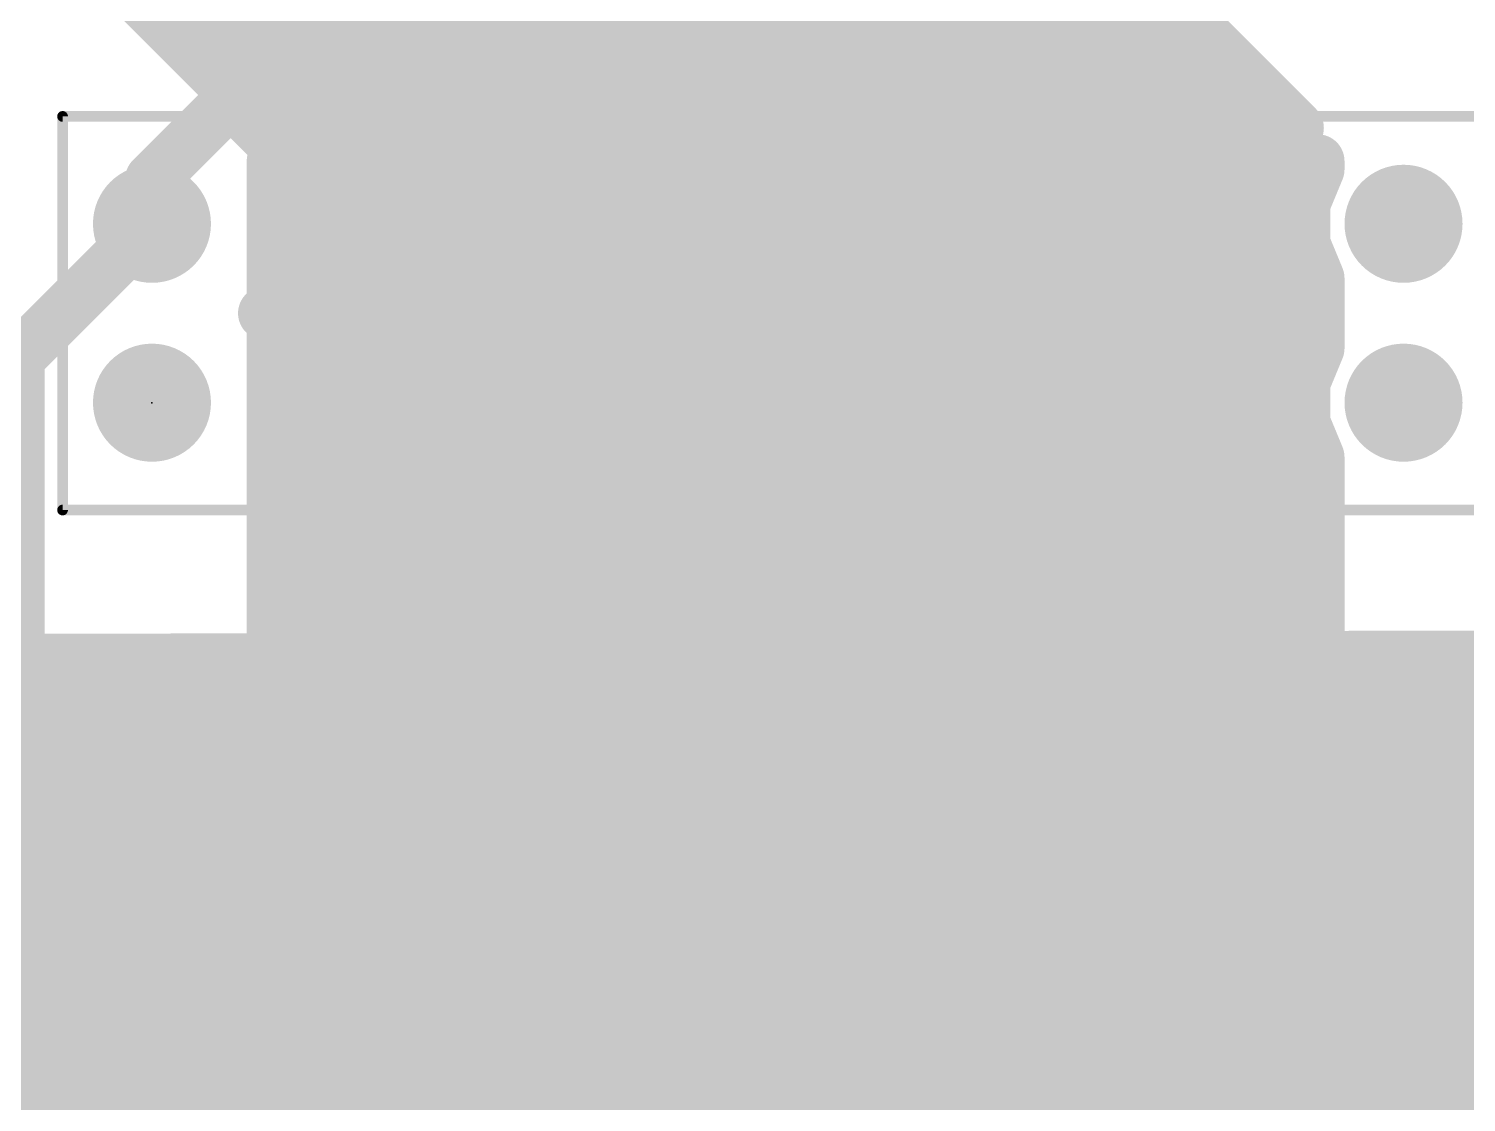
# Model space of a CAD drawing. Extents: x 0 to 6.01, y 0 to 3.
# Drawn here: x 1.206 to 2.01, y 1.065 to 1.665 of the extents above; entities that cross this region are included whole.
import ezdxf

# ---------------------------------------------------------------- set-up
doc = ezdxf.new("R2010")
doc.units = 0
for name, color, linetype in [('1', 12, 'CONTINUOUS'), ('16', 132, 'CONTINUOUS'), ('17', 110, 'CONTINUOUS'), ('21', 253, 'CONTINUOUS'), ('23', 53, 'CONTINUOUS')]:
    doc.layers.add(name, color=color, linetype=linetype)

# ---------------------------------------------------------------- blocks, each defined once
blk = doc.blocks.new('ROUNDP')
at = {"const_width": 0.5}
blk.add_lwpolyline([(0, -0.25, 1), (0, 0.25, 1), (0, -0.25)], format="xyb", dxfattribs=at)

msp = doc.modelspace()

# ---------------------------------------------------------------- linework, layer by layer
at = {"layer": '1', "const_width": 0.03}
for points in [[(1.384, 1.69), (1.275, 1.581)], [(1.343, 1.275), (1.343, 1.591)], [(1.343, 1.591), (1.927, 1.591)], [(1.343, 1.59), (1.927, 1.59)], [(1.927, 1.586453), (1.919, 1.567139)], [(1.927, 1.591), (1.927, 1.586453)], [(1.275, 1.581), (1.275, 1.556)], [(1.919, 1.567139), (1.919, 1.544861)], [(1.275, 1.556), (1.2, 1.481)], [(1.343, 1.56), (1.919, 1.56)], [(1.919, 1.544861), (1.927, 1.525547)], [(1.343, 1.53), (1.925156, 1.53)], [(1.927, 1.525547), (1.927, 1.486453)], [(1.343, 1.5), (1.927, 1.5)], [(1.2, 1.481), (1.2, 1.275)], [(1.927, 1.486453), (1.919, 1.467139)], [(1.343, 1.47), (1.920185, 1.47)], [(1.919, 1.467139), (1.919, 1.444861)], [(1.919, 1.444861), (1.927, 1.425547)], [(1.343, 1.44), (1.921013, 1.44)], [(1.927, 1.425547), (1.927, 1.304)], [(1.343, 1.41), (1.927, 1.41)], [(1.343, 1.38), (1.927, 1.38)], [(1.343, 1.35), (1.927, 1.35)], [(1.343, 1.32), (1.927, 1.32)], [(1.927, 1.304), (2.45, 0.781)], [(1.343, 1.29), (1.941, 1.29)], [(1.57252, 0.90248), (1.2, 1.275)], [(1.931, 0.687), (1.343, 1.275)], [(1.358, 1.26), (1.971, 1.26)], [(1.388, 1.23), (2.001, 1.23)], [(1.418, 1.2), (2.031, 1.2)], [(1.448, 1.17), (2.061, 1.17)], [(1.478, 1.14), (2.091, 1.14)], [(1.508, 1.11), (2.121, 1.11)], [(1.538, 1.08), (2.151, 1.08)], [(1.568, 1.05), (2.181, 1.05)]]:
    msp.add_lwpolyline(points, dxfattribs=at)
at = {"layer": '1', "const_width": 0.015}
for points in [[(1.3505, 1.591, 1), (1.3355, 1.591)], [(1.343, 1.5985, 1), (1.343, 1.5835)], [(1.343, 1.5975, 1), (1.343, 1.5825)], [(1.9345, 1.591, 1), (1.9195, 1.591)], [(1.933929, 1.583582, 1), (1.920071, 1.589323)], [(1.927, 1.5835, 1), (1.927, 1.5985)], [(1.927, 1.5825, 1), (1.927, 1.5975)], [(1.2825, 1.581, 1), (1.2675, 1.581)], [(1.269697, 1.586303, 1), (1.280303, 1.575697)], [(1.9195, 1.586453, 1), (1.9345, 1.586453)], [(1.9265, 1.567139, 1), (1.9115, 1.567139)], [(1.912071, 1.570009, 1), (1.925929, 1.564269)], [(1.280303, 1.550697, 1), (1.269697, 1.561303)], [(1.343, 1.5675, 1), (1.343, 1.5525)], [(1.919, 1.5525, 1), (1.919, 1.5675)], [(1.2675, 1.556, 1), (1.2825, 1.556)], [(1.925929, 1.547731, 1), (1.912071, 1.541991)], [(1.9115, 1.544861, 1), (1.9265, 1.544861)], [(1.343, 1.5375, 1), (1.343, 1.5225)], [(1.925156, 1.5225, 1), (1.925156, 1.5375)], [(1.9345, 1.525547, 1), (1.9195, 1.525547)], [(1.920071, 1.522677, 1), (1.933929, 1.528418)], [(1.343, 1.5075, 1), (1.343, 1.4925)], [(1.927, 1.4925, 1), (1.927, 1.5075)], [(1.2075, 1.481, 1), (1.1925, 1.481)], [(1.933929, 1.483582, 1), (1.920071, 1.489323)], [(1.194697, 1.486303, 1), (1.205303, 1.475697)], [(1.9195, 1.486453, 1), (1.9345, 1.486453)], [(1.343, 1.4775, 1), (1.343, 1.4625)], [(1.9265, 1.467139, 1), (1.9115, 1.467139)], [(1.920185, 1.4625, 1), (1.920185, 1.4775)], [(1.912071, 1.470009, 1), (1.925929, 1.464269)], [(1.925929, 1.447731, 1), (1.912071, 1.441991)], [(1.343, 1.4475, 1), (1.343, 1.4325)], [(1.9115, 1.444861, 1), (1.9265, 1.444861)], [(1.921013, 1.4325, 1), (1.921013, 1.4475)], [(1.9345, 1.425547, 1), (1.9195, 1.425547)], [(1.920071, 1.422677, 1), (1.933929, 1.428418)], [(1.343, 1.4175, 1), (1.343, 1.4025)], [(1.927, 1.4025, 1), (1.927, 1.4175)], [(1.343, 1.3875, 1), (1.343, 1.3725)], [(1.927, 1.3725, 1), (1.927, 1.3875)], [(1.343, 1.3575, 1), (1.343, 1.3425)], [(1.927, 1.3425, 1), (1.927, 1.3575)], [(1.343, 1.3275, 1), (1.343, 1.3125)], [(1.927, 1.3125, 1), (1.927, 1.3275)], [(1.932303, 1.309303, 1), (1.921697, 1.298697)], [(1.9195, 1.304, 1), (1.9345, 1.304)], [(1.343, 1.2975, 1), (1.343, 1.2825)], [(1.941, 1.2825, 1), (1.941, 1.2975)], [(1.205303, 1.280303, 1), (1.194697, 1.269697)], [(1.348303, 1.280303, 1), (1.337697, 1.269697)], [(1.1925, 1.275, 1), (1.2075, 1.275)], [(1.3355, 1.275, 1), (1.3505, 1.275)], [(1.358, 1.2675, 1), (1.358, 1.2525)], [(1.971, 1.2525, 1), (1.971, 1.2675)], [(1.388, 1.2375, 1), (1.388, 1.2225)], [(2.001, 1.2225, 1), (2.001, 1.2375)], [(1.418, 1.2075, 1), (1.418, 1.1925)], [(1.448, 1.1775, 1), (1.448, 1.1625)], [(1.478, 1.1475, 1), (1.478, 1.1325)], [(1.508, 1.1175, 1), (1.508, 1.1025)], [(1.538, 1.0875, 1), (1.538, 1.0725)], [(1.568, 1.0575, 1), (1.568, 1.0425)]]:
    msp.add_lwpolyline(points, format="xyb", dxfattribs=at)
at = {"layer": '16', "const_width": 0.03}
for points in [[(1.115, 2.41), (1.915431, 1.609568)], [(1.325, 1.625), (0.775, 2.175)], [(1.27, 1.68), (1.845, 1.68)], [(1.3, 1.65), (1.875, 1.65)], [(1.325, 1.619137), (1.325, 1.625)], [(1.325, 1.62), (1.905, 1.62)], [(1.342821, 1.601316), (1.325, 1.619137)], [(1.915431, 1.609568), (1.907179, 1.601316)], [(1.355, 1.571913), (1.342821, 1.601316)], [(1.907179, 1.601316), (1.895, 1.571913)], [(1.347508, 1.59), (1.902492, 1.59)], [(1.355, 1.540087), (1.355, 1.571913)], [(1.895, 1.571913), (1.895, 1.540087)], [(1.355, 1.56), (1.895, 1.56)], [(1.342821, 1.510684), (1.355, 1.540087)], [(1.895, 1.540087), (1.907179, 1.510684)], [(1.350822, 1.53), (1.899178, 1.53)], [(1.338137, 1.506), (1.342821, 1.510684)], [(1.342821, 1.501316), (1.338137, 1.506)], [(1.907179, 1.510684), (1.911863, 1.506)], [(1.911863, 1.506), (1.907179, 1.501316)], [(1.355, 1.471913), (1.342821, 1.501316)], [(1.343366, 1.5), (1.906634, 1.5)], [(1.907179, 1.501316), (1.895, 1.471913)], [(1.355, 1.440087), (1.355, 1.471913)], [(1.355, 1.47), (1.895, 1.47)], [(1.895, 1.471913), (1.895, 1.440087)], [(1.349117, 1.425883), (1.355, 1.440087)], [(1.354964, 1.44), (1.895036, 1.44)], [(1.895, 1.440087), (1.900883, 1.425883)], [(1.35, 1.425), (1.349117, 1.425883)], [(1.9, 1.425), (1.35, 1.425)], [(1.900883, 1.425883), (1.9, 1.425)], [(0.405, 1.31), (2.615, 1.315)], [(0.105, 1.29), (3.27, 1.29)], [(0.105, 1.26), (3.27, 1.26)], [(0.105, 1.23), (3.27, 1.23)], [(0.105, 1.2), (3.27, 1.2)], [(0.105, 1.17), (3.27, 1.17)], [(0.105, 1.14), (3.265, 1.14)], [(0.105, 1.11), (3.235, 1.11)], [(0.105, 1.08), (3.205, 1.08)], [(0.105, 1.05), (3.175, 1.05)]]:
    msp.add_lwpolyline(points, dxfattribs=at)
at = {"layer": '16', "const_width": 0.015}
for points in [[(1.3, 1.6575, 1), (1.3, 1.6425)], [(1.875, 1.6425, 1), (1.875, 1.6575)], [(1.3325, 1.625, 1), (1.3175, 1.625)], [(1.325, 1.6275, 1), (1.325, 1.6125)], [(1.330303, 1.62444, 1), (1.319697, 1.613834)], [(1.319697, 1.619697, 1), (1.330303, 1.630303)], [(1.905, 1.6125, 1), (1.905, 1.6275)], [(1.3175, 1.619137, 1), (1.3325, 1.619137)], [(1.920735, 1.604265, 1), (1.910128, 1.614872)], [(1.34975, 1.604186, 1), (1.335892, 1.598446)], [(1.914108, 1.598446, 1), (1.90025, 1.604186)], [(1.910128, 1.604265, 1), (1.920735, 1.614872)], [(1.337517, 1.596013, 1), (1.348124, 1.60662)], [(1.901876, 1.60662, 1), (1.912483, 1.596013)], [(1.347508, 1.5975, 1), (1.347508, 1.5825)], [(1.902492, 1.5825, 1), (1.902492, 1.5975)], [(1.3625, 1.571913, 1), (1.3475, 1.571913)], [(1.9025, 1.571913, 1), (1.8875, 1.571913)], [(1.348071, 1.569043, 1), (1.361929, 1.574783)], [(1.888071, 1.574783, 1), (1.901929, 1.569043)], [(1.355, 1.5675, 1), (1.355, 1.5525)], [(1.895, 1.5525, 1), (1.895, 1.5675)], [(1.361929, 1.537217, 1), (1.348071, 1.542957)], [(1.901929, 1.542957, 1), (1.888071, 1.537217)], [(1.350822, 1.5375, 1), (1.350822, 1.5225)], [(1.3475, 1.540087, 1), (1.3625, 1.540087)], [(1.8875, 1.540087, 1), (1.9025, 1.540087)], [(1.899178, 1.5225, 1), (1.899178, 1.5375)], [(1.34344, 1.511303, 1), (1.332834, 1.500697)], [(1.335892, 1.513554, 1), (1.34975, 1.507813)], [(1.348124, 1.50538, 1), (1.337517, 1.515987)], [(1.912482, 1.515987, 1), (1.901876, 1.50538)], [(1.90025, 1.507813, 1), (1.914108, 1.513554)], [(1.917166, 1.500697, 1), (1.90656, 1.511303)], [(1.332834, 1.511303, 1), (1.34344, 1.500697)], [(1.34975, 1.504186, 1), (1.335892, 1.498446)], [(1.343366, 1.5075, 1), (1.343366, 1.4925)], [(1.337517, 1.496013, 1), (1.348124, 1.50662)], [(1.901876, 1.50662, 1), (1.912483, 1.496013)], [(1.914108, 1.498446, 1), (1.90025, 1.504186)], [(1.90656, 1.500697, 1), (1.917166, 1.511303)], [(1.906634, 1.4925, 1), (1.906634, 1.5075)], [(1.3625, 1.471913, 1), (1.3475, 1.471913)], [(1.355, 1.4775, 1), (1.355, 1.4625)], [(1.348071, 1.469043, 1), (1.361929, 1.474783)], [(1.9025, 1.471913, 1), (1.8875, 1.471913)], [(1.888071, 1.474783, 1), (1.901929, 1.469043)], [(1.895, 1.4625, 1), (1.895, 1.4775)], [(1.354964, 1.4475, 1), (1.354964, 1.4325)], [(1.3475, 1.440087, 1), (1.3625, 1.440087)], [(1.361929, 1.437217, 1), (1.348071, 1.442957)], [(1.901929, 1.442957, 1), (1.888071, 1.437217)], [(1.8875, 1.440087, 1), (1.9025, 1.440087)], [(1.895036, 1.4325, 1), (1.895036, 1.4475)], [(1.354419, 1.431187, 1), (1.343814, 1.42058)], [(1.35, 1.4325, 1), (1.35, 1.4175)], [(1.906187, 1.42058, 1), (1.89558, 1.431187)], [(1.9, 1.4175, 1), (1.9, 1.4325)], [(1.342187, 1.428754, 1), (1.356046, 1.423013)], [(1.344697, 1.419696, 1), (1.355303, 1.430304)], [(1.894697, 1.430303, 1), (1.905303, 1.419697)], [(1.893954, 1.423013, 1), (1.907812, 1.428754)]]:
    msp.add_lwpolyline(points, format="xyb", dxfattribs=at)
at = {"layer": '21', "const_width": 0.006}
for points in [[(1.225, 1.616), (2.625, 1.616)], [(1.225, 1.396), (1.225, 1.616)], [(2.625, 1.396), (1.225, 1.396)]]:
    msp.add_lwpolyline(points, dxfattribs=at)
at = {"layer": '21', "const_width": 0.003}
for points in [[(1.225, 1.6175, 1), (1.225, 1.6145)], [(1.2265, 1.616, 1), (1.2235, 1.616)], [(1.225, 1.3975, 1), (1.225, 1.3945)], [(1.2235, 1.396, 1), (1.2265, 1.396)]]:
    msp.add_lwpolyline(points, format="xyb", dxfattribs=at)
at = {"layer": '23'}
msp.add_point((1.275, 1.456), dxfattribs=at)

# ---------------------------------------------------------------- block references
at = {"layer": '17', "xscale": 0.066, "yscale": 0.066}
for p in [(1.275, 1.556), (1.275, 1.556), (1.375, 1.556), (1.375, 1.556), (1.475, 1.556), (1.475, 1.556), (1.575, 1.556), (1.575, 1.556), (1.675, 1.556), (1.675, 1.556), (1.775, 1.556), (1.775, 1.556), (1.875, 1.556), (1.875, 1.556), (1.975, 1.556), (1.975, 1.556), (1.275, 1.456), (1.275, 1.456), (1.375, 1.456), (1.375, 1.456), (1.475, 1.456), (1.475, 1.456), (1.575, 1.456), (1.575, 1.456), (1.675, 1.456), (1.675, 1.456), (1.775, 1.456), (1.775, 1.456), (1.875, 1.456), (1.875, 1.456), (1.975, 1.456), (1.975, 1.456)]:
    msp.add_blockref('ROUNDP', p, dxfattribs=at)

doc.saveas('drawing.dxf')
